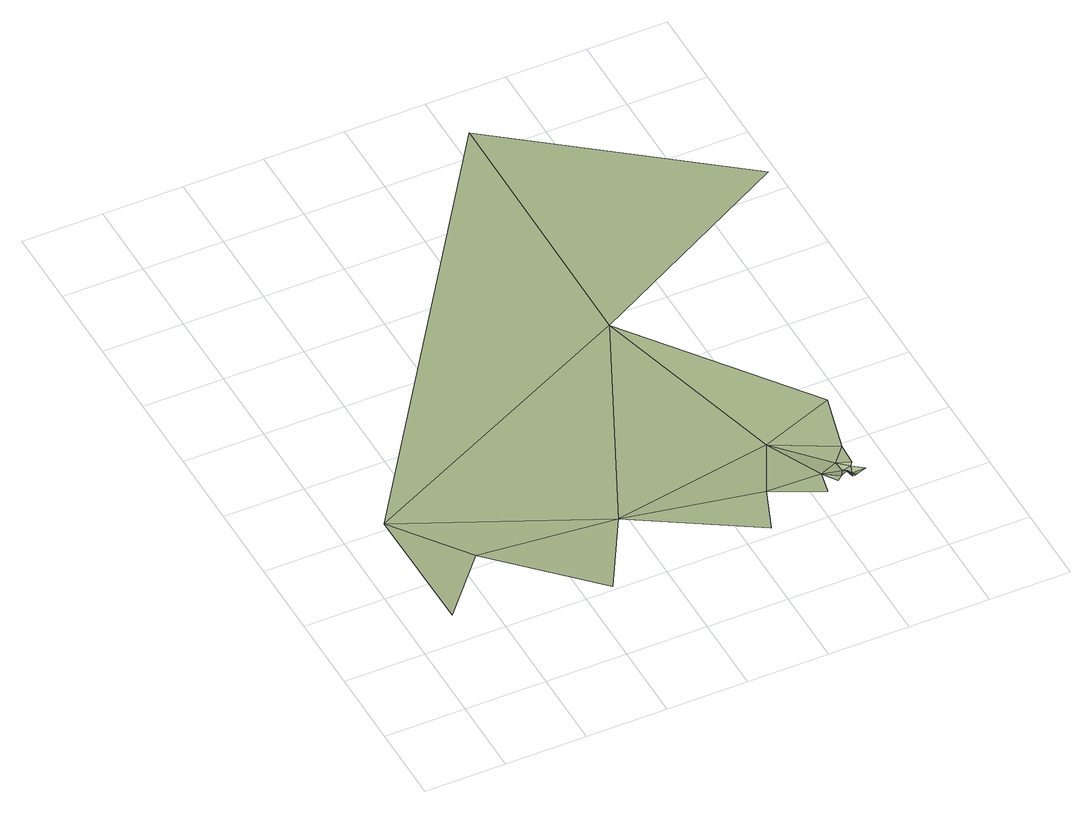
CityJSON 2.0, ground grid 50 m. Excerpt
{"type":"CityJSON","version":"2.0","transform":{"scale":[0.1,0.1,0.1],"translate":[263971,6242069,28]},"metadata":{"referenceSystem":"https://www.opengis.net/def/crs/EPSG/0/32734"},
"CityObjects":{
"terrain1":{"type":"TINRelief","geometry":[{"type":"CompositeSurface","lod":"1","boundaries":[[[0,1,2]],[[0,3,1]],[[0,4,3]],[[3,5,1]],[[6,7,3]],[[7,8,3]],[[9,1,5]],[[5,3,8]],[[10,11,7]],[[7,11,8]],[[12,11,13]],[[11,14,8]],[[11,12,15]],[[15,14,11]],[[12,16,15]],[[16,17,18]],[[18,19,16]],[[16,19,15]],[[8,14,20]],[[18,21,19]],[[21,22,19]],[[23,14,15]],[[23,15,19]],[[19,22,24]],[[23,25,14]],[[24,23,19]],[[26,5,8]],[[25,20,14]],[[26,8,20]],[[27,9,5]]]}]}
},
"vertices":[
[386,642,476],[72,1150,421],[9,178,569],[1237,575,453],[918,4,552],[2002,2218,233],[1950,106,480],[2077,424,438],[2286,841,358],[2114,4181,8],[2379,262,450],[2420,425,429],[2508,352,436],[2476,325,439],[2550,513,385],[2557,440,386],[2558,383,433],[2562,348,433],[2578,353,408],[2592,394,389],[2650,630,370],[2595,351,408],[2613,357,408],[2614,450,387],[2679,395,390],[2633,477,388],[2762,1035,338],[3418,3084,84]
]}
